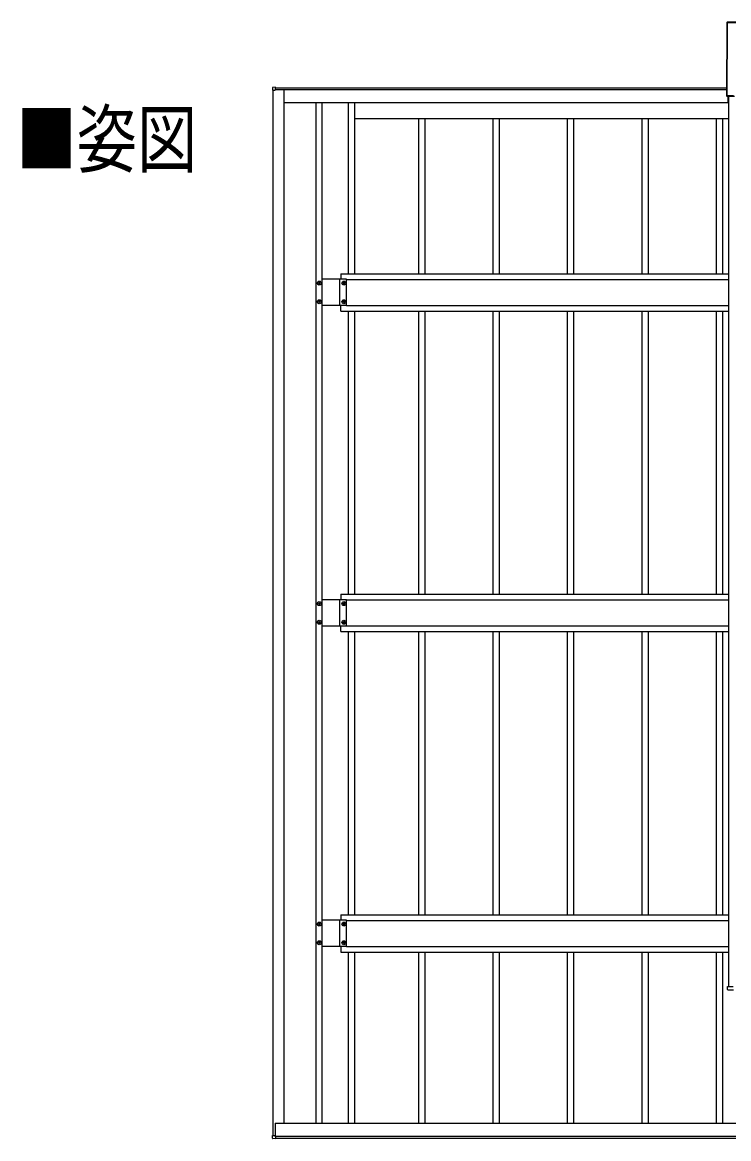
# Model space of a CAD drawing. Units: millimetres, scale not verified. Extents: x -12615 to 12615, y -8910 to 8910.
# Drawn here: x -5758 to -3861, y -366 to 2634 of the extents above; entities that cross this region are included whole.
import ezdxf
from ezdxf.enums import TextEntityAlignment as Align

# ---------------------------------------------------------------- set-up
doc = ezdxf.new("R2010")
doc.units = ezdxf.units.MM
doc.header["$LTSCALE"] = 50
doc.layers.add('0-2_USER1', color=3, linetype='Continuous')
doc.layers.add('0-6_YKK_A1', color=4, linetype='Continuous')
doc.styles.add('ＭＳ ゴシック', font='')
doc.styles.get('ＭＳ ゴシック').set_extended_font_data('MS Gothic')

msp = doc.modelspace()

# ---------------------------------------------------------------- linework, layer by layer
at = {"layer": '0-6_YKK_A1'}
for p, q in [((-3866.05, 2633.5), (-3866.69, 2436.36)), ((-3866.2, 2436.84), (-3865.57, 2633.02)), ((-3865.57, 2633.02), (-3866.05, 2633.5)), ((-3866.05, 2633.5), (-3866.05, 2633.5)), ((-3865.07, 2632.99), (-3865.7, 2436.81)), ((-3768.04, 2634), (-3865.55, 2634)), ((-3865.55, 2634), (-3865.07, 2633.52)), ((-3768.04, 2634), (-3865.55, 2634)), ((-3865.55, 2634), (-3865.55, 2634)), ((-3865.07, 2633.52), (-3768.52, 2633.52)), ((-3865.07, 2633.52), (-3865.07, 2632.99)), ((-3768.52, 2632.99), (-3865.07, 2632.99)), ((-5078.3, 2459.69), (-5085.83, 2459.23)), ((-5085.83, 2451.49), (-5080.12, 2451.49)), ((-5084.8, -357.54), (-5084.8, 2451.49)), ((-5080.12, 2451.49), (-5079.8, 2451.49)), ((-5079.8, 2451.49), (-5079.8, 2452.69)), ((-5054.8, 2452.68), (-5079.8, 2452.68)), ((-5079.3, 2452.68), (-5079.3, 2452.99)), ((-5078.3, 2459.19), (-5078.3, 2459.69)), ((-5078.3, 2453.29), (-5078.3, 2459.19)), ((-5078.3, 2458.18), (-3866.61, 2458.18)), ((-5078.3, 2453.18), (-3866.63, 2453.18)), ((-5076.3, 2453.15), (-3866.63, 2453.15)), ((-5076.3, 2453.15), (-5076.3, 2452.68)), ((-5054.8, -324.24), (-5054.8, 2452.68)), ((-3866.68, 2436.36), (-3866.69, 2436.36)), ((-3865.7, 2436.34), (-3866.19, 2435.86)), ((-3866.19, 2435.86), (-3845.43, 2435.86)), ((-3866.19, 2435.86), (-3845.43, 2435.86)), ((-3866.19, 2435.86), (-3866.19, 2435.86)), ((-3865.7, 2436.81), (-3849.32, 2436.81)), ((-3865.7, 2436.81), (-3865.7, 2436.34)), ((-3848.39, 2436.34), (-3865.7, 2436.34)), ((-3862.8, 2418.18), (-3862.8, 2435.86)), ((-3862.8, 2418.18), (-3862.8, 2435.86)), ((-3862.8, 2433.18), (-3861.8, 2433.18)), ((-3861.8, 2435.86), (-3861.8, 42.74)), ((-5054.8, 2418.18), (-3862.8, 2418.18)), ((-4969.8, 2418.18), (-4969.8, -324.24)), ((-4953.8, 2418.18), (-4953.8, -324.24)), ((-4882.8, 2418.18), (-4882.8, 1958.18)), ((-4865.8, 2418.18), (-4865.8, 1958.18)), ((-4865.8, 2375.18), (-4678.7, 2375.18)), ((-4693.8, 1958.18), (-4693.8, 2375.18)), ((-4693.8, 2375.18), (-4478.7, 2375.18)), ((-4676.8, 1958.18), (-4676.8, 2375.18)), ((-4493.8, 1958.18), (-4493.8, 2375.18)), ((-4493.8, 2375.18), (-4278.7, 2375.18)), ((-4476.8, 1958.18), (-4476.8, 2375.18)), ((-4293.8, 1958.18), (-4293.8, 2375.18)), ((-4293.8, 2375.18), (-4078.7, 2375.18)), ((-4276.8, 1958.18), (-4276.8, 2375.18)), ((-4093.8, 1958.18), (-4093.8, 2375.18)), ((-4093.8, 2375.18), (-3878.7, 2375.18)), ((-4076.8, 1958.18), (-4076.8, 2375.18)), ((-3893.8, 1958.18), (-3893.8, 2375.18)), ((-3893.8, 2375.18), (-3861.8, 2375.18)), ((-3876.8, 1958.18), (-3876.8, 2375.18)), ((-4902.8, 1958.18), (-4902.8, 1943.68)), ((-4902.8, 1958.18), (-3861.8, 1958.18)), ((-4961.28, 1934.62), (-4961.28, 1935.58)), ((-4887.8, 1943.68), (-4953.8, 1943.68)), ((-4887.8, 1943.68), (-4953.8, 1943.68)), ((-4905.3, 1872.68), (-4905.3, 1943.68)), ((-4905.3, 1872.68), (-4905.3, 1943.68)), ((-4895.28, 1934.62), (-4895.28, 1935.58)), ((-4887.8, 1872.68), (-4887.8, 1943.68)), ((-4887.8, 1872.68), (-4887.8, 1943.68)), ((-4887.8, 1943.18), (-3861.8, 1943.18)), ((-4961.28, 1884.62), (-4961.28, 1885.58)), ((-4887.8, 1872.68), (-4953.8, 1872.68)), ((-4887.8, 1872.68), (-4953.8, 1872.68)), ((-4902.8, 1858.18), (-4902.8, 1872.68)), ((-4895.28, 1884.62), (-4895.28, 1885.58)), ((-4887.8, 1873.18), (-3861.8, 1873.18)), ((-4902.8, 1858.18), (-3861.8, 1858.18)), ((-4882.8, 1858.18), (-4882.8, 1096.97)), ((-4865.8, 1858.18), (-4865.8, 1096.97)), ((-4693.8, 1096.97), (-4693.8, 1858.18)), ((-4676.8, 1096.97), (-4676.8, 1858.18)), ((-4493.8, 1096.97), (-4493.8, 1858.18)), ((-4476.8, 1096.97), (-4476.8, 1858.18)), ((-4293.8, 1096.97), (-4293.8, 1858.18)), ((-4276.8, 1096.97), (-4276.8, 1858.18)), ((-4093.8, 1096.97), (-4093.8, 1858.18)), ((-4076.8, 1096.97), (-4076.8, 1858.18)), ((-3893.8, 1096.97), (-3893.8, 1858.18)), ((-3876.8, 1096.97), (-3876.8, 1858.18)), ((-4887.8, 1082.47), (-4953.8, 1082.47)), ((-4887.8, 1082.47), (-4953.8, 1082.47)), ((-4905.3, 1011.47), (-4905.3, 1082.47)), ((-4905.3, 1011.47), (-4905.3, 1082.47)), ((-4902.8, 1096.97), (-4902.8, 1082.47)), ((-4902.8, 1096.97), (-3861.8, 1096.97)), ((-4887.8, 1011.47), (-4887.8, 1082.47)), ((-4887.8, 1011.47), (-4887.8, 1082.47)), ((-4887.8, 1081.97), (-3861.8, 1081.97)), ((-4961.28, 1073.41), (-4961.28, 1074.37)), ((-4895.28, 1073.41), (-4895.28, 1074.37)), ((-4961.28, 1023.41), (-4961.28, 1024.37)), ((-4895.28, 1023.41), (-4895.28, 1024.37)), ((-4887.8, 1011.47), (-4953.8, 1011.47)), ((-4887.8, 1011.47), (-4953.8, 1011.47)), ((-4902.8, 996.97), (-4902.8, 1011.47)), ((-4902.8, 996.97), (-3861.8, 996.97)), ((-4887.8, 1011.97), (-3861.8, 1011.97)), ((-4882.8, 996.97), (-4882.8, 235.76)), ((-4865.8, 996.97), (-4865.8, 235.76)), ((-4693.8, 235.76), (-4693.8, 996.97)), ((-4676.8, 235.76), (-4676.8, 996.97)), ((-4493.8, 235.76), (-4493.8, 996.97)), ((-4476.8, 235.76), (-4476.8, 996.97)), ((-4293.8, 235.76), (-4293.8, 996.97)), ((-4276.8, 235.76), (-4276.8, 996.97)), ((-4093.8, 235.76), (-4093.8, 996.97)), ((-4076.8, 235.76), (-4076.8, 996.97)), ((-3893.8, 235.76), (-3893.8, 996.97)), ((-3876.8, 235.76), (-3876.8, 996.97)), ((-4961.28, 212.2), (-4961.28, 213.16)), ((-4887.8, 221.26), (-4953.8, 221.26)), ((-4905.3, 150.26), (-4905.3, 221.26)), ((-4902.8, 235.76), (-4902.8, 221.26)), ((-4902.8, 235.76), (-3861.8, 235.76)), ((-4895.28, 212.2), (-4895.28, 213.16)), ((-4887.8, 150.26), (-4887.8, 221.26)), ((-4887.8, 220.76), (-3861.8, 220.76)), ((-4961.28, 162.2), (-4961.28, 163.16)), ((-4887.8, 150.26), (-4953.8, 150.26)), ((-4902.8, 150.26), (-4902.8, 135.76)), ((-4895.28, 162.2), (-4895.28, 163.16)), ((-4887.8, 150.76), (-3861.8, 150.76)), ((-4902.8, 135.76), (-3861.8, 135.76)), ((-4882.8, 135.76), (-4882.8, -324.24)), ((-4865.8, 135.76), (-4865.8, -324.24)), ((-4693.8, -324.24), (-4693.8, 135.76)), ((-4676.8, -324.24), (-4676.8, 135.76)), ((-4493.8, -324.24), (-4493.8, 135.76)), ((-4476.8, -324.24), (-4476.8, 135.76)), ((-4293.8, -324.24), (-4293.8, 135.76)), ((-4276.8, -324.24), (-4276.8, 135.76)), ((-4093.8, -324.24), (-4093.8, 135.76)), ((-4076.8, -324.24), (-4076.8, 135.76)), ((-3893.8, -324.24), (-3893.8, 135.76)), ((-3876.8, -324.24), (-3876.8, 135.76)), ((-3864.17, 42.74), (-3849.16, 42.74)), ((-3848.63, 33.24), (-3862.21, 33.24)), ((-5079.3, -324.24), (695.2, -324.24)), ((-5079.3, -324.24), (-5079.3, -359.04)), ((-5085.83, -357.54), (-5080.12, -357.54)), ((-5080.12, -357.54), (-5079.8, -357.54)), ((-5079.8, -357.54), (-5079.8, -358.74)), ((-5079.8, -357.54), (-5079.8, -358.74)), ((-5079.3, -358.74), (-5079.8, -358.74)), ((-5078.3, -359.24), (715.7, -359.24)), ((-5078.3, -359.34), (-5078.3, -365.24)), ((-5078.3, -365.74), (-5085.83, -365.28)), ((-5078.3, -364.24), (715.7, -364.24)), ((-5078.3, -365.24), (-5078.3, -365.74))]:
    msp.add_line(p, q, dxfattribs=at)
for points in [[(-3866.05, 2633.5), (-3866.68, 2436.36), (-3866.2, 2436.84)], [(-5086.3, 2458.73), (-5086.3, 2451.49), (-5085.83, 2451.49)], [(-5079.5, 2452.99), (-5078.3, 2452.99), (-5078.3, 2453.29)], [(-4962.24, 1932.7), (-4963.2, 1932.7), (-4963.2, 1933.66), (-4962.24, 1933.66)], [(-4961.28, 1935.58), (-4960.32, 1935.58), (-4960.32, 1934.62)], [(-4960.32, 1931.74), (-4960.32, 1930.78), (-4961.28, 1930.78), (-4961.28, 1931.74)], [(-4959.36, 1933.66), (-4958.4, 1933.66), (-4958.4, 1932.7), (-4959.36, 1932.7)], [(-4896.24, 1932.7), (-4897.2, 1932.7), (-4897.2, 1933.66), (-4896.24, 1933.66)], [(-4895.28, 1935.58), (-4894.32, 1935.58), (-4894.32, 1934.62)], [(-4894.32, 1931.74), (-4894.32, 1930.78), (-4895.28, 1930.78), (-4895.28, 1931.74)], [(-4893.36, 1933.66), (-4892.4, 1933.66), (-4892.4, 1932.7), (-4893.36, 1932.7)], [(-4962.24, 1882.7), (-4963.2, 1882.7), (-4963.2, 1883.66), (-4962.24, 1883.66)], [(-4961.28, 1885.58), (-4960.32, 1885.58), (-4960.32, 1884.62)], [(-4960.32, 1881.74), (-4960.32, 1880.78), (-4961.28, 1880.78), (-4961.28, 1881.74)], [(-4959.36, 1883.66), (-4958.4, 1883.66), (-4958.4, 1882.7), (-4959.36, 1882.7)], [(-4896.24, 1882.7), (-4897.2, 1882.7), (-4897.2, 1883.66), (-4896.24, 1883.66)], [(-4895.28, 1885.58), (-4894.32, 1885.58), (-4894.32, 1884.62)], [(-4894.32, 1881.74), (-4894.32, 1880.78), (-4895.28, 1880.78), (-4895.28, 1881.74)], [(-4893.36, 1883.66), (-4892.4, 1883.66), (-4892.4, 1882.7), (-4893.36, 1882.7)], [(-4962.24, 1071.49), (-4963.2, 1071.49), (-4963.2, 1072.45), (-4962.24, 1072.45)], [(-4961.28, 1074.37), (-4960.32, 1074.37), (-4960.32, 1073.41)], [(-4960.32, 1070.53), (-4960.32, 1069.57), (-4961.28, 1069.57), (-4961.28, 1070.53)], [(-4959.36, 1072.45), (-4958.4, 1072.45), (-4958.4, 1071.49), (-4959.36, 1071.49)], [(-4896.24, 1071.49), (-4897.2, 1071.49), (-4897.2, 1072.45), (-4896.24, 1072.45)], [(-4895.28, 1074.37), (-4894.32, 1074.37), (-4894.32, 1073.41)], [(-4894.32, 1070.53), (-4894.32, 1069.57), (-4895.28, 1069.57), (-4895.28, 1070.53)], [(-4893.36, 1072.45), (-4892.4, 1072.45), (-4892.4, 1071.49), (-4893.36, 1071.49)], [(-4962.24, 1021.49), (-4963.2, 1021.49), (-4963.2, 1022.45), (-4962.24, 1022.45)], [(-4961.28, 1024.37), (-4960.32, 1024.37), (-4960.32, 1023.41)], [(-4960.32, 1020.53), (-4960.32, 1019.57), (-4961.28, 1019.57), (-4961.28, 1020.53)], [(-4959.36, 1022.45), (-4958.4, 1022.45), (-4958.4, 1021.49), (-4959.36, 1021.49)], [(-4896.24, 1021.49), (-4897.2, 1021.49), (-4897.2, 1022.45), (-4896.24, 1022.45)], [(-4895.28, 1024.37), (-4894.32, 1024.37), (-4894.32, 1023.41)], [(-4894.32, 1020.53), (-4894.32, 1019.57), (-4895.28, 1019.57), (-4895.28, 1020.53)], [(-4893.36, 1022.45), (-4892.4, 1022.45), (-4892.4, 1021.49), (-4893.36, 1021.49)], [(-4962.24, 210.28), (-4963.2, 210.28), (-4963.2, 211.24), (-4962.24, 211.24)], [(-4961.28, 213.16), (-4960.32, 213.16), (-4960.32, 212.2)], [(-4959.36, 211.24), (-4958.4, 211.24), (-4958.4, 210.28), (-4959.36, 210.28)], [(-4896.24, 210.28), (-4897.2, 210.28), (-4897.2, 211.24), (-4896.24, 211.24)], [(-4895.28, 213.16), (-4894.32, 213.16), (-4894.32, 212.2)], [(-4893.36, 211.24), (-4892.4, 211.24), (-4892.4, 210.28), (-4893.36, 210.28)], [(-4960.32, 209.32), (-4960.32, 208.36), (-4961.28, 208.36), (-4961.28, 209.32)], [(-4894.32, 209.32), (-4894.32, 208.36), (-4895.28, 208.36), (-4895.28, 209.32)], [(-4962.24, 160.28), (-4963.2, 160.28), (-4963.2, 161.24), (-4962.24, 161.24)], [(-4961.28, 163.16), (-4960.32, 163.16), (-4960.32, 162.2)], [(-4960.32, 159.32), (-4960.32, 158.36), (-4961.28, 158.36), (-4961.28, 159.32)], [(-4959.36, 161.24), (-4958.4, 161.24), (-4958.4, 160.28), (-4959.36, 160.28)], [(-4896.24, 160.28), (-4897.2, 160.28), (-4897.2, 161.24), (-4896.24, 161.24)], [(-4895.28, 163.16), (-4894.32, 163.16), (-4894.32, 162.2)], [(-4894.32, 159.32), (-4894.32, 158.36), (-4895.28, 158.36), (-4895.28, 159.32)], [(-4893.36, 161.24), (-4892.4, 161.24), (-4892.4, 160.28), (-4893.36, 160.28)], [(-3864.2, 35.12), (-3864.67, 42.74), (-3864.17, 42.74)], [(-5086.3, -364.78), (-5086.3, -357.54), (-5085.83, -357.54)], [(-5079.5, -359.04), (-5078.3, -359.04), (-5078.3, -359.34)]]:
    msp.add_lwpolyline(points, dxfattribs=at)
for centre in [(-4960.8, 1933.18), (-4894.8, 1933.18), (-4960.8, 1883.18), (-4894.8, 1883.18), (-4960.8, 1071.97), (-4894.8, 1071.97), (-4960.8, 1021.97), (-4894.8, 1021.97), (-4960.8, 210.76), (-4894.8, 210.76), (-4960.8, 160.76), (-4894.8, 160.76)]:
    msp.add_circle(centre, 5.3, dxfattribs=at)
for centre, radius, start, end in [((-3865.55, 2633.5), 0.5, 90, 179.81634), ((-3865.55, 2633.5), 0.501, 90.24971, 179.75029), ((-3865.07, 2633.02), 0.501, 90.24971, 179.75029), ((-3865.18, 2635.75), 2.76, 261.80183, 272.1952), ((-5085.8, 2458.73), 0.5, 93.5, 180), ((-5079.5, 2452.69), 0.3, 90, 180), ((-3866.19, 2436.36), 0.5, 179.81634, 270), ((-3866.18, 2436.36), 0.501, 180.24971, 269.75029), ((-3865.81, 2439.57), 2.76, 261.80183, 272.1952), ((-3865.7, 2436.84), 0.501, 180.24971, 269.75029), ((-4962.24, 1934.62), 0.96, 270, 0), ((-4962.24, 1931.74), 0.96, 0, 90), ((-4959.36, 1934.62), 0.96, 180, 270), ((-4959.36, 1931.74), 0.96, 90, 180), ((-4896.24, 1934.62), 0.96, 270, 0), ((-4896.24, 1931.74), 0.96, 0, 90), ((-4893.36, 1934.62), 0.96, 180, 270), ((-4893.36, 1931.74), 0.96, 90, 180), ((-4962.24, 1884.62), 0.96, 270, 0), ((-4962.24, 1881.74), 0.96, 0, 90), ((-4959.36, 1884.62), 0.96, 180, 270), ((-4959.36, 1881.74), 0.96, 90, 180), ((-4896.24, 1884.62), 0.96, 270, 0), ((-4896.24, 1881.74), 0.96, 0, 90), ((-4893.36, 1884.62), 0.96, 180, 270), ((-4893.36, 1881.74), 0.96, 90, 180), ((-4962.24, 1073.41), 0.96, 270, 0), ((-4962.24, 1070.53), 0.96, 0, 90), ((-4959.36, 1073.41), 0.96, 180, 270), ((-4959.36, 1070.53), 0.96, 90, 180), ((-4896.24, 1073.41), 0.96, 270, 0), ((-4896.24, 1070.53), 0.96, 0, 90), ((-4893.36, 1073.41), 0.96, 180, 270), ((-4893.36, 1070.53), 0.96, 90, 180), ((-4962.24, 1023.41), 0.96, 270, 0), ((-4962.24, 1020.53), 0.96, 0, 90), ((-4959.36, 1023.41), 0.96, 180, 270), ((-4959.36, 1020.53), 0.96, 90, 180), ((-4896.24, 1023.41), 0.96, 270, 0), ((-4896.24, 1020.53), 0.96, 0, 90), ((-4893.36, 1023.41), 0.96, 180, 270), ((-4893.36, 1020.53), 0.96, 90, 180), ((-4962.24, 212.2), 0.96, 270, 0), ((-4962.24, 209.32), 0.96, 0, 90), ((-4959.36, 212.2), 0.96, 180, 270), ((-4959.36, 209.32), 0.96, 90, 180), ((-4896.24, 212.2), 0.96, 270, 0), ((-4896.24, 209.32), 0.96, 0, 90), ((-4893.36, 212.2), 0.96, 180, 270), ((-4893.36, 209.32), 0.96, 90, 180), ((-4962.24, 162.2), 0.96, 270, 0), ((-4962.24, 159.32), 0.96, 0, 90), ((-4959.36, 162.2), 0.96, 180, 270), ((-4959.36, 159.32), 0.96, 90, 180), ((-4896.24, 162.2), 0.96, 270, 0), ((-4896.24, 159.32), 0.96, 0, 90), ((-4893.36, 162.2), 0.96, 180, 270), ((-4893.36, 159.32), 0.96, 90, 180), ((-3862.21, 35.24), 2, 183.5, 270), ((-5079.5, -358.74), 0.3, 180, 270), ((-5085.8, -364.78), 0.5, 180, 266.5)]:
    msp.add_arc(centre, radius, start, end, dxfattribs=at)

# ---------------------------------------------------------------- texts
at = {"layer": '0-2_USER1', "style": 'ＭＳ ゴシック', "width": 0.8}
msp.add_text('■姿図', height=148.5, dxfattribs=at).set_placement((-5774.6, 2201.5), align=Align.BOTTOM_LEFT)

doc.saveas('drawing.dxf')
